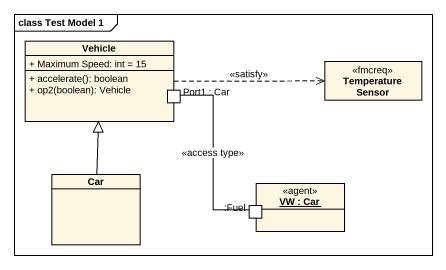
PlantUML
@startuml
mainframe class Test Model 1
allowmixing
hide circle
hide empty members
skinparam classAttributeIconSize 0
class Vehicle {
  + Maximum Speed: int = 15
  + accelerate(): boolean
  + op2(boolean): Vehicle
  -- ports --
  Port1 : Car
}
class "Temperature Sensor" as Temperature_Sensor <<fmcreq>>
class Car
rectangle "VW : Car" as VW <<agent>> {
  port ":Fuel" as Fuel <<channel>>
}
Vehicle .right.> Temperature_Sensor : <<satisfy>>
Car -up-|> Vehicle
Fuel -up- Vehicle::Port1 : <<access type>>
@enduml
